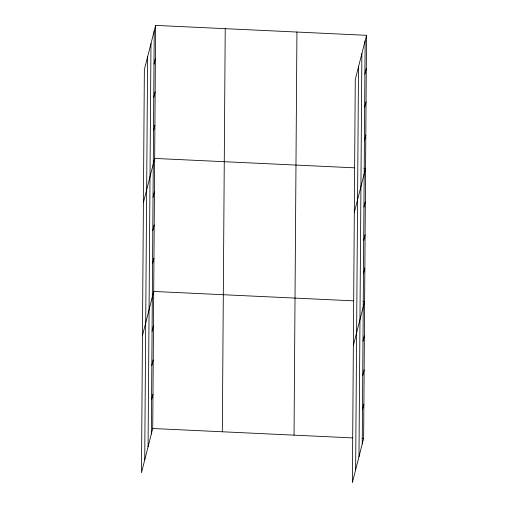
<?xml version="1.0" encoding="UTF-8"?>
<svg xmlns="http://www.w3.org/2000/svg" width="508" height="508" viewBox="0 0 508 508"><rect width="100%" height="100%" fill="white"/><g stroke="black" fill="none" stroke-linecap="round" stroke-linejoin="round"><path stroke-width="0.76" d="M144.723 459.911L147.618 56.807M148.076 446.754L150.971 43.65M151.333 433.984L154.229 30.88M155.626 25.4L144.361 69.577L141.472 472.681L152.73 428.504L155.626 25.4L366.528 35.319L363.639 438.423L352.374 482.6L355.27 79.496L366.528 35.319M222.326 431.775L225.222 28.677M294.037 435.153L296.932 32.048M355.632 469.83L358.527 66.726M358.985 456.673L361.88 53.569M362.242 443.903L365.131 40.799M153.988 64.135L155.385 58.655M153.746 97.39L155.143 91.91M153.511 130.645L154.908 125.171M143.408 202.597L154.667 158.426L354.501 167.824M153.035 197.161L154.432 191.681M152.794 230.416L154.191 224.936M152.552 263.671L153.949 258.191M142.456 335.623L153.714 291.446L353.549 300.85M152.07 331.191L153.467 325.711M151.822 365.455L153.219 359.975M151.581 399.72L152.978 394.24M364.896 74.054L366.293 68.58M364.655 107.315L366.052 101.835M364.42 140.57L365.817 135.09M354.317 212.522L365.576 168.345L363.995 168.269M363.938 207.08L365.335 201.6M363.703 240.335L365.1 234.855M363.461 273.59L364.858 268.116M353.358 345.542L364.623 301.371L363.042 301.295M362.979 341.116L364.376 335.636M362.731 375.374L364.128 369.9M362.49 409.639L363.88 404.158M152.73 428.504L352.565 437.902M362.058 438.353L363.639 438.423"/></g></svg>
